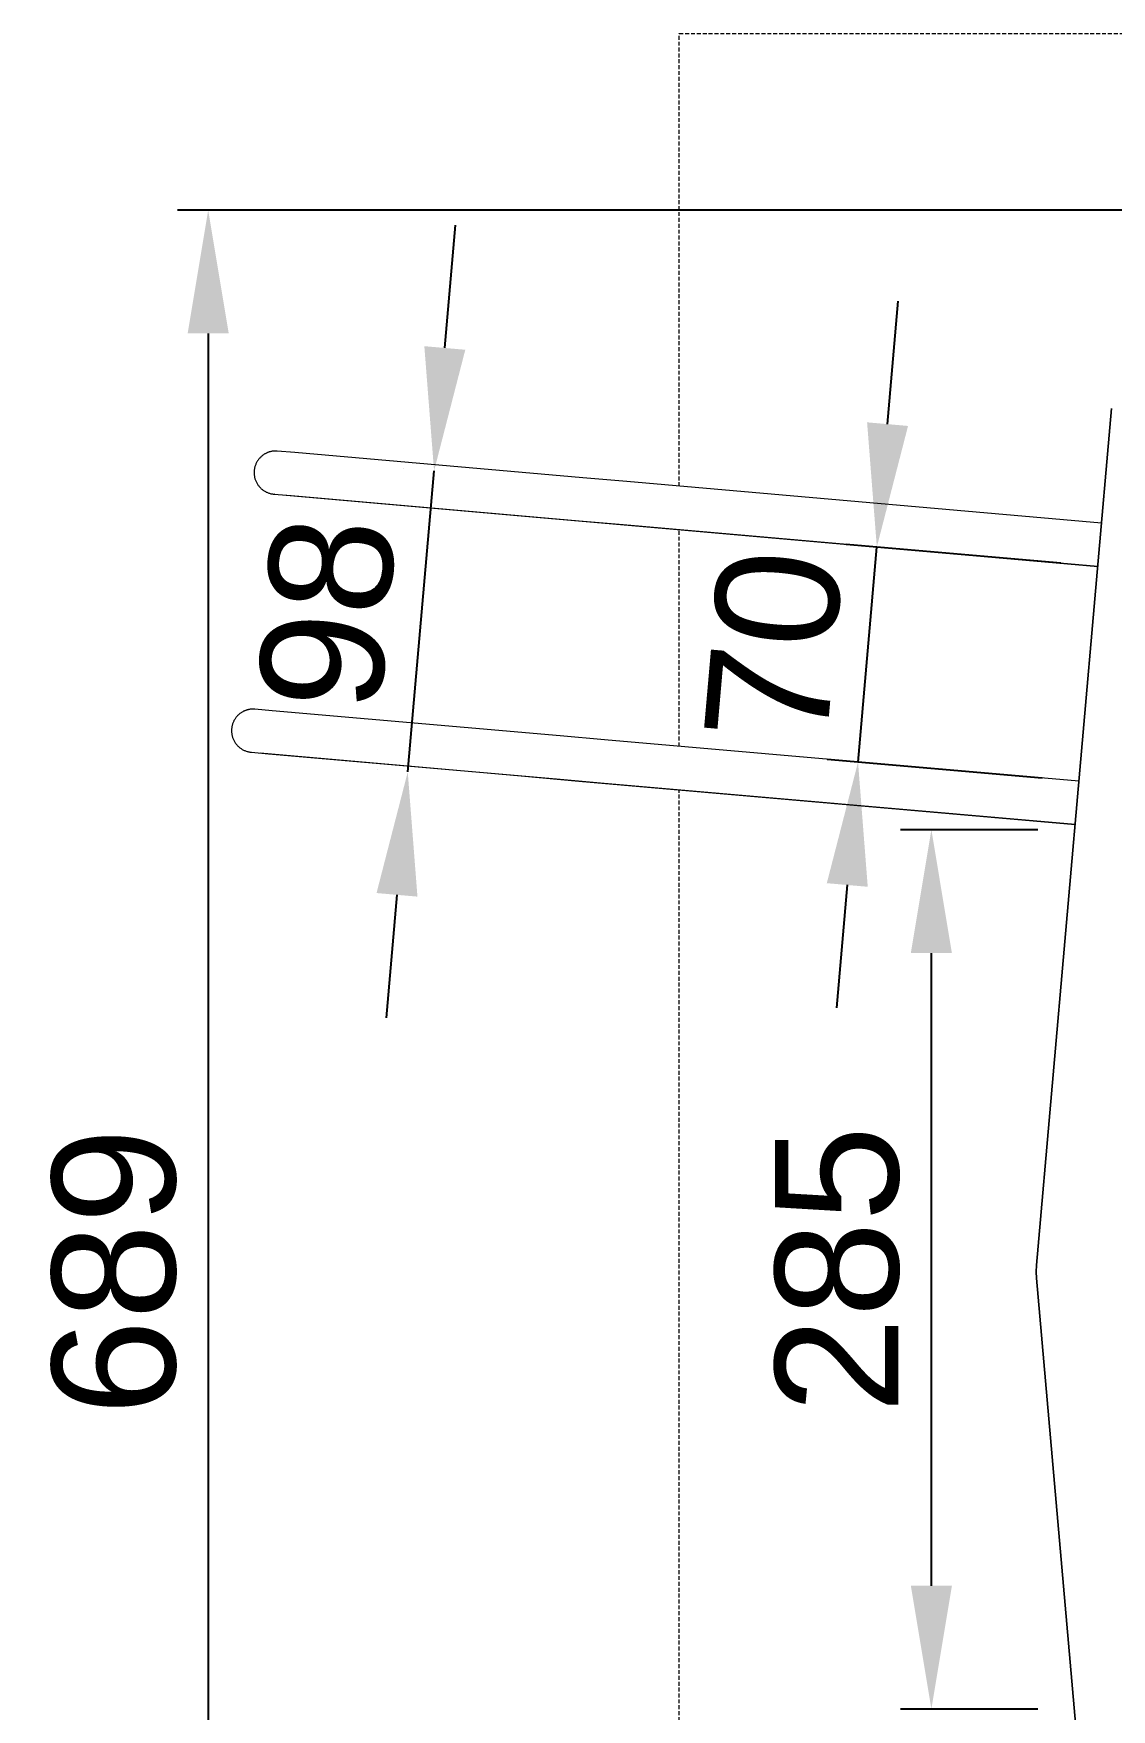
# Model space of a CAD drawing. Header units: millimetres. Extents: x -198 to 5031, y 124 to 3375.
# Drawn here: x -198 to 152, y 1540 to 2084 of the extents above; entities that cross this region are included whole.
import ezdxf

# ---------------------------------------------------------------- set-up
doc = ezdxf.new("R2010")
doc.units = ezdxf.units.MM
doc.linetypes.add('HIDDEN', pattern=[1.905, 1.27, -0.635])
for name, color, linetype, lineweight in [('ZANO_R', 7, 'Continuous', 0), ('ZANO_R_przerywana', 7, 'HIDDEN', 0), ('ZANO_W', 1, 'Continuous', 0)]:
    doc.layers.add(name, color=color, linetype=linetype, lineweight=lineweight)
doc.styles.add('Arial', font='arial.ttf')
doc.styles.get("Standard").update_dxf_attribs({"font": 'ARIALUNI.TTF'})
doc.dimstyles.new('pl i ang', dxfattribs={"dimtxt": 50, "dimasz": 50, "dimexe": 1.25, "dimexo": 0.625, "dimgap": 10, "dimtad": 1, "dimtoh": 1, "dimtxsty": 'Standard', "dimcen": 2.5, "dimclrd": 1, "dimclre": 1, "dimclrt": 1, "dimadec": 0, "dimazin": 0, "dimtfac": 1, "dimtmove": 0, "dimatfit": 3, "dimfxl": 1, "dimarcsym": 1})

# ---------------------------------------------------------------- blocks, each defined once
blk = doc.blocks.new('*D469')
at = {"layer": 'ZANO_W', "color": 1, "lineweight": -2}
for p, q in [((168.44, 2026.35), (-151.54, 2026.35)), ((-141.54, 1986.35), (-141.54, 1377.81)), ((169.69, 1337.81), (-151.54, 1337.81))]:
    blk.add_line(p, q, dxfattribs=at)
at = {"layer": 'ZANO_W', "color": 1}
for points in [[(-134.88, 1986.35), (-148.21, 1986.35), (-141.54, 2026.35)], [(-148.21, 1377.81), (-134.88, 1377.81), (-141.54, 1337.81)]]:
    blk.add_solid(points, dxfattribs=at)
at = {"layer": 'ZANO_W', "color": 1, "insert": (-171.96, 1682.08), "char_height": 40, "attachment_point": 5, "rotation": 90, "style": 'Arial'}
blk.add_mtext('689', dxfattribs=at)
blk = doc.blocks.new('*D470')
at = {"layer": 'ZANO_W', "color": 1, "lineweight": -2}
for p, q in [((78.86, 1956.92), (82.35, 1996.77)), ((135.09, 1911.85), (65.42, 1917.95)), ((69.28, 1847.34), (75.38, 1917.08)), ((128.99, 1842.12), (59.32, 1848.21)), ((65.79, 1807.49), (62.3, 1767.65))]:
    blk.add_line(p, q, dxfattribs=at)
at = {"layer": 'ZANO_W', "color": 1}
for points in [[(72.22, 1957.51), (85.51, 1956.34), (75.38, 1917.08)], [(72.43, 1806.91), (59.15, 1808.08), (69.28, 1847.34)]]:
    blk.add_solid(points, dxfattribs=at)
at = {"layer": 'ZANO_W', "color": 1, "insert": (42.02, 1884.86), "char_height": 40, "attachment_point": 5, "rotation": 85, "style": 'Arial'}
blk.add_mtext('70', dxfattribs=at)
blk = doc.blocks.new('*D471')
at = {"layer": 'ZANO_W', "color": 1, "lineweight": -2}
for p, q in [((-64.78, 1981.62), (-61.29, 2021.47)), ((-78.22, 1942.64), (-78.22, 1942.64)), ((-76.8, 1844.14), (-68.26, 1941.77)), ((-86.77, 1845.02), (-86.77, 1845.02)), ((-80.29, 1804.3), (-83.78, 1764.45))]:
    blk.add_line(p, q, dxfattribs=at)
at = {"layer": 'ZANO_W', "color": 1}
for points in [[(-71.42, 1982.2), (-58.13, 1981.04), (-68.26, 1941.77)], [(-73.65, 1803.72), (-86.93, 1804.88), (-76.8, 1844.14)]]:
    blk.add_solid(points, dxfattribs=at)
at = {"layer": 'ZANO_W', "color": 1, "insert": (-102.84, 1895.61), "char_height": 40, "attachment_point": 5, "rotation": 85, "style": 'Arial'}
blk.add_mtext('98', dxfattribs=at)
blk = doc.blocks.new('*D472')
at = {"layer": 'ZANO_W', "color": 1, "lineweight": -2}
for p, q in [((127.57, 1825.39), (83.08, 1825.39)), ((93.08, 1580.28), (93.08, 1785.39)), ((127.57, 1540.28), (83.08, 1540.28))]:
    blk.add_line(p, q, dxfattribs=at)
at = {"layer": 'ZANO_W', "color": 1}
for points in [[(99.74, 1785.39), (86.41, 1785.39), (93.08, 1825.39)], [(86.41, 1580.28), (99.74, 1580.28), (93.08, 1540.28)]]:
    blk.add_solid(points, dxfattribs=at)
at = {"layer": 'ZANO_W', "color": 1, "insert": (62.65, 1682.83), "char_height": 40, "attachment_point": 5, "rotation": 90, "style": 'Arial'}
blk.add_mtext('285', dxfattribs=at)

msp = doc.modelspace()

# ---------------------------------------------------------------- linework, layer by layer
at = {"layer": 'ZANO_R'}
for p, q in [((151.5, 1961.96), (127.2, 1684.18)), ((127.2, 1684.18), (151.5, 1961.96)), ((127.2, 1684.18), (151.5, 1961.96)), ((-125.11, 1945.59), (-125.25, 1945.41)), ((-124.97, 1945.76), (-125.11, 1945.59)), ((-124.82, 1945.92), (-124.97, 1945.76)), ((-124.67, 1946.09), (-124.82, 1945.92)), ((-124.5, 1946.25), (-124.67, 1946.09)), ((-124.33, 1946.42), (-124.5, 1946.25)), ((-124.14, 1946.58), (-124.33, 1946.42)), ((-123.96, 1946.73), (-124.14, 1946.58)), ((-123.76, 1946.87), (-123.96, 1946.73)), ((-123.57, 1947.01), (-123.76, 1946.87)), ((-123.37, 1947.14), (-123.57, 1947.01)), ((-123.16, 1947.26), (-123.37, 1947.14)), ((-123.02, 1947.34), (-123.16, 1947.26)), ((-122.88, 1947.42), (-123.02, 1947.34)), ((-122.74, 1947.49), (-122.88, 1947.42)), ((-122.6, 1947.55), (-122.74, 1947.49)), ((-122.46, 1947.62), (-122.6, 1947.55)), ((-122.31, 1947.68), (-122.46, 1947.62)), ((-122.16, 1947.74), (-122.31, 1947.68)), ((-122.01, 1947.8), (-122.16, 1947.74)), ((-121.86, 1947.85), (-122.01, 1947.8)), ((-121.71, 1947.9), (-121.86, 1947.85)), ((-121.56, 1947.94), (-121.71, 1947.9)), ((-121.41, 1947.98), (-121.56, 1947.94)), ((-121.26, 1948.02), (-121.41, 1947.98)), ((-121.1, 1948.05), (-121.26, 1948.02)), ((-120.95, 1948.08), (-121.1, 1948.05)), ((-120.79, 1948.11), (-120.95, 1948.08)), ((-120.58, 1948.14), (-120.79, 1948.11)), ((-120.38, 1948.17), (-120.58, 1948.14)), ((-120.17, 1948.19), (-120.38, 1948.17)), ((-119.96, 1948.2), (-120.17, 1948.19)), ((-119.73, 1948.2), (-119.96, 1948.2)), ((-119.56, 1948.2), (-119.73, 1948.2)), ((-119.44, 1948.2), (-119.56, 1948.2)), ((-119.32, 1948.2), (-119.44, 1948.2)), ((-119.14, 1948.19), (-119.32, 1948.2)), ((-113.45, 1947.69), (-119.14, 1948.19)), ((-20.02, 1939.53), (-113.45, 1947.69)), ((-126.64, 1941.57), (-126.65, 1941.33)), ((-126.65, 1941.33), (-126.65, 1941.09)), ((-126.65, 1941.09), (-126.64, 1940.85)), ((-126.63, 1941.82), (-126.64, 1941.57)), ((-126.64, 1940.85), (-126.63, 1940.6)), ((-126.6, 1942.06), (-126.63, 1941.82)), ((-126.63, 1940.6), (-126.6, 1940.37)), ((-126.57, 1942.3), (-126.6, 1942.06)), ((-126.6, 1940.37), (-126.57, 1940.13)), ((-126.53, 1942.54), (-126.57, 1942.3)), ((-126.57, 1940.13), (-126.53, 1939.89)), ((-126.48, 1942.77), (-126.53, 1942.54)), ((-126.42, 1943.01), (-126.48, 1942.77)), ((-126.36, 1943.22), (-126.42, 1943.01)), ((-126.29, 1943.43), (-126.36, 1943.22)), ((-126.21, 1943.64), (-126.29, 1943.43)), ((-126.13, 1943.85), (-126.21, 1943.64)), ((-126.05, 1944.06), (-126.13, 1943.85)), ((-125.95, 1944.26), (-126.05, 1944.06)), ((-125.85, 1944.46), (-125.95, 1944.26)), ((-125.74, 1944.66), (-125.85, 1944.46)), ((-125.63, 1944.85), (-125.74, 1944.66)), ((-125.51, 1945.04), (-125.63, 1944.85)), ((-125.38, 1945.23), (-125.51, 1945.04)), ((-125.25, 1945.41), (-125.38, 1945.23)), ((-126.53, 1939.89), (-126.48, 1939.66)), ((-126.48, 1939.66), (-126.42, 1939.42)), ((-126.42, 1939.42), (-126.36, 1939.19)), ((-126.36, 1939.19), (-126.29, 1938.97)), ((-126.29, 1938.97), (-126.2, 1938.74)), ((-126.2, 1938.74), (-126.12, 1938.52)), ((-126.12, 1938.52), (-126.02, 1938.3)), ((-126.02, 1938.3), (-125.92, 1938.08)), ((-125.92, 1938.08), (-125.81, 1937.87)), ((-125.81, 1937.87), (-125.69, 1937.66)), ((-125.69, 1937.66), (-125.56, 1937.45)), ((-125.56, 1937.45), (-125.43, 1937.25)), ((-125.43, 1937.25), (-125.29, 1937.06)), ((-125.29, 1937.06), (-125.15, 1936.87)), ((-125.15, 1936.87), (-125, 1936.68)), ((-125, 1936.68), (-124.84, 1936.5)), ((-124.84, 1936.5), (-124.67, 1936.33)), ((-124.67, 1936.33), (-124.5, 1936.16)), ((-124.5, 1936.16), (-124.33, 1936)), ((-124.33, 1936), (-124.15, 1935.84)), ((-124.15, 1935.84), (-123.96, 1935.69)), ((-123.96, 1935.69), (-123.77, 1935.54)), ((-123.77, 1935.54), (-123.57, 1935.41)), ((-123.57, 1935.41), (-123.37, 1935.28)), ((-123.37, 1935.28), (-123.17, 1935.15)), ((-123.17, 1935.15), (-122.96, 1935.03)), ((-122.96, 1935.03), (-122.75, 1934.92)), ((-122.75, 1934.92), (-122.53, 1934.82)), ((-122.53, 1934.82), (-122.31, 1934.73)), ((-122.31, 1934.73), (-122.08, 1934.64)), ((-122.08, 1934.64), (-121.86, 1934.56)), ((-5.69, 1938.28), (-20.02, 1939.53)), ((148.25, 1924.81), (-5.69, 1938.28)), ((-121.86, 1934.56), (-121.63, 1934.49)), ((-121.63, 1934.49), (-121.4, 1934.43)), ((-121.4, 1934.43), (-121.17, 1934.37)), ((-121.17, 1934.37), (-120.93, 1934.32)), ((-120.93, 1934.32), (-120.69, 1934.28)), ((-120.69, 1934.28), (-120.46, 1934.25)), ((-120.46, 1934.25), (-120.22, 1934.23)), ((-120.22, 1934.23), (-114.67, 1933.74)), ((-120.06, 1934.22), (-120.09, 1934.22)), ((-120.08, 1934.22), (-120.05, 1934.21)), ((-117.39, 1933.98), (-32.7, 1926.53)), ((-114.67, 1933.74), (-21.24, 1925.58)), ((-32.7, 1926.53), (-13.97, 1924.89)), ((-21.24, 1925.58), (-6.91, 1924.33)), ((-13.97, 1924.89), (147.03, 1910.81)), ((-6.91, 1924.33), (147.03, 1910.86)), ((-129.63, 1864), (-129.78, 1863.94)), ((-129.48, 1864.06), (-129.63, 1864)), ((-129.33, 1864.11), (-129.48, 1864.06)), ((-129.19, 1864.17), (-129.33, 1864.11)), ((-129.03, 1864.21), (-129.19, 1864.17)), ((-128.88, 1864.26), (-129.03, 1864.21)), ((-128.73, 1864.3), (-128.88, 1864.26)), ((-128.58, 1864.34), (-128.73, 1864.3)), ((-128.42, 1864.37), (-128.58, 1864.34)), ((-128.27, 1864.4), (-128.42, 1864.37)), ((-128.11, 1864.43), (-128.27, 1864.4)), ((-127.91, 1864.46), (-128.11, 1864.43)), ((-127.7, 1864.49), (-127.91, 1864.46)), ((-127.49, 1864.51), (-127.7, 1864.49)), ((-127.29, 1864.52), (-127.49, 1864.51)), ((-127.05, 1864.52), (-127.29, 1864.52)), ((-126.88, 1864.52), (-127.05, 1864.52)), ((-126.76, 1864.52), (-126.88, 1864.52)), ((-126.64, 1864.52), (-126.76, 1864.52)), ((-126.46, 1864.51), (-126.64, 1864.52)), ((-120.77, 1864.01), (-126.46, 1864.51)), ((-27.34, 1855.85), (-120.77, 1864.01)), ((-133.89, 1858.62), (-133.92, 1858.38)), ((-133.85, 1858.86), (-133.89, 1858.62)), ((-133.8, 1859.09), (-133.85, 1858.86)), ((-133.74, 1859.33), (-133.8, 1859.09)), ((-133.68, 1859.54), (-133.74, 1859.33)), ((-133.61, 1859.75), (-133.68, 1859.54)), ((-133.54, 1859.96), (-133.61, 1859.75)), ((-133.45, 1860.17), (-133.54, 1859.96)), ((-133.37, 1860.38), (-133.45, 1860.17)), ((-133.27, 1860.58), (-133.37, 1860.38)), ((-133.17, 1860.78), (-133.27, 1860.58)), ((-133.06, 1860.98), (-133.17, 1860.78)), ((-132.95, 1861.17), (-133.06, 1860.98)), ((-132.83, 1861.36), (-132.95, 1861.17)), ((-132.7, 1861.55), (-132.83, 1861.36)), ((-132.57, 1861.73), (-132.7, 1861.55)), ((-132.43, 1861.91), (-132.57, 1861.73)), ((-132.29, 1862.08), (-132.43, 1861.91)), ((-132.14, 1862.24), (-132.29, 1862.08)), ((-131.99, 1862.41), (-132.14, 1862.24)), ((-131.82, 1862.57), (-131.99, 1862.41)), ((-131.65, 1862.74), (-131.82, 1862.57)), ((-131.46, 1862.89), (-131.65, 1862.74)), ((-131.28, 1863.05), (-131.46, 1862.89)), ((-131.09, 1863.19), (-131.28, 1863.05)), ((-130.89, 1863.33), (-131.09, 1863.19)), ((-130.69, 1863.46), (-130.89, 1863.33)), ((-130.48, 1863.58), (-130.69, 1863.46)), ((-130.34, 1863.66), (-130.48, 1863.58)), ((-130.2, 1863.73), (-130.34, 1863.66)), ((-130.06, 1863.81), (-130.2, 1863.73)), ((-129.92, 1863.87), (-130.06, 1863.81)), ((-129.78, 1863.94), (-129.92, 1863.87)), ((-133.96, 1857.89), (-133.97, 1857.65)), ((-133.97, 1857.65), (-133.97, 1857.41)), ((-133.97, 1857.41), (-133.97, 1857.17)), ((-133.97, 1857.17), (-133.95, 1856.92)), ((-133.95, 1858.13), (-133.96, 1857.89)), ((-133.92, 1858.38), (-133.95, 1858.13)), ((-133.95, 1856.92), (-133.92, 1856.69)), ((-133.92, 1856.69), (-133.89, 1856.45)), ((-133.89, 1856.45), (-133.85, 1856.21)), ((-133.85, 1856.21), (-133.8, 1855.98)), ((-133.8, 1855.98), (-133.74, 1855.74)), ((-133.74, 1855.74), (-133.68, 1855.51)), ((-133.68, 1855.51), (-133.61, 1855.29)), ((-133.61, 1855.29), (-133.53, 1855.06)), ((-133.53, 1855.06), (-133.44, 1854.84)), ((-133.44, 1854.84), (-133.34, 1854.62)), ((-133.34, 1854.62), (-133.24, 1854.4)), ((-133.24, 1854.4), (-133.13, 1854.19)), ((-133.13, 1854.19), (-133.01, 1853.98)), ((-133.01, 1853.98), (-132.88, 1853.77)), ((-132.88, 1853.77), (-132.75, 1853.57)), ((-132.75, 1853.57), (-132.61, 1853.38)), ((-132.61, 1853.38), (-132.47, 1853.19)), ((-132.47, 1853.19), (-132.32, 1853)), ((-13.01, 1854.6), (-27.34, 1855.85)), ((140.93, 1841.13), (-13.01, 1854.6)), ((-132.32, 1853), (-132.16, 1852.82)), ((-132.16, 1852.82), (-132, 1852.65)), ((-132, 1852.65), (-131.83, 1852.48)), ((-131.83, 1852.48), (-131.65, 1852.32)), ((-131.65, 1852.32), (-131.47, 1852.16)), ((-131.47, 1852.16), (-131.28, 1852.01)), ((-131.28, 1852.01), (-131.09, 1851.86)), ((-131.09, 1851.86), (-130.89, 1851.73)), ((-130.89, 1851.73), (-130.69, 1851.59)), ((-130.69, 1851.59), (-130.49, 1851.47)), ((-130.49, 1851.47), (-130.28, 1851.35)), ((-130.28, 1851.35), (-130.07, 1851.24)), ((-130.07, 1851.24), (-129.85, 1851.14)), ((-129.85, 1851.14), (-129.63, 1851.05)), ((-129.63, 1851.05), (-129.41, 1850.96)), ((-129.41, 1850.96), (-129.18, 1850.88)), ((-129.18, 1850.88), (-128.95, 1850.81)), ((-128.95, 1850.81), (-128.72, 1850.75)), ((-128.72, 1850.75), (-128.49, 1850.69)), ((-128.49, 1850.69), (-128.25, 1850.64)), ((-128.25, 1850.64), (-128.02, 1850.6)), ((-128.02, 1850.6), (-127.78, 1850.57)), ((-127.78, 1850.57), (-127.54, 1850.55)), ((-127.54, 1850.55), (-121.99, 1850.06)), ((-127.38, 1850.54), (-127.41, 1850.54)), ((-127.4, 1850.53), (-127.37, 1850.53)), ((-124.71, 1850.3), (-40.02, 1842.85)), ((-121.99, 1850.06), (-28.56, 1841.9)), ((-40.02, 1842.85), (-21.29, 1841.21)), ((-28.56, 1841.9), (-14.23, 1840.65)), ((-21.29, 1841.21), (139.71, 1827.13)), ((-14.23, 1840.65), (139.71, 1827.18)), ((127.11, 1682.08), (127.12, 1682.78)), ((127.12, 1682.78), (127.11, 1682.08)), ((127.12, 1682.78), (127.11, 1682.08)), ((127.12, 1681.39), (127.11, 1682.08)), ((127.11, 1682.08), (127.12, 1681.39)), ((127.11, 1682.08), (127.12, 1681.39)), ((127.12, 1682.78), (127.15, 1683.48)), ((127.15, 1683.48), (127.12, 1682.78)), ((127.15, 1683.48), (127.12, 1682.78)), ((127.15, 1680.69), (127.12, 1681.39)), ((127.12, 1681.39), (127.15, 1680.69)), ((127.12, 1681.39), (127.15, 1680.69)), ((127.15, 1683.48), (127.2, 1684.18)), ((127.2, 1684.18), (127.15, 1683.48)), ((127.2, 1684.18), (127.15, 1683.48)), ((127.2, 1679.99), (127.15, 1680.69)), ((127.15, 1680.69), (127.2, 1679.99)), ((127.15, 1680.69), (127.2, 1679.99)), ((127.2, 1679.99), (151.5, 1402.21)), ((151.5, 1402.21), (127.2, 1679.99)), ((151.5, 1402.21), (127.2, 1679.99))]:
    msp.add_line(p, q, dxfattribs=at)
at = {"layer": 'ZANO_R_przerywana'}
for p, q in [((11.29, 2083.58), (361.29, 2083.58)), ((11.29, 1936.79), (11.29, 2083.58)), ((11.29, 1852.47), (11.29, 1922.68)), ((11.29, 1528.81), (11.29, 1838.36))]:
    msp.add_line(p, q, dxfattribs=at)

# ---------------------------------------------------------------- dimensions: what is measured, and where the dimension line sits
at = {"layer": 'ZANO_W'}
for base, p1, p2, picture, middle in [((-141.54, 1337.81), (178.44, 2026.35), (179.69, 1337.81), '*D469', (-171.96, 1682.08)), ((93.08, 1825.39), (137.57, 1540.28), (137.57, 1825.39), '*D472', (62.65, 1682.83))]:
    dim = msp.add_linear_dim(base=base, p1=p1, p2=p2, angle=90, dimstyle='pl i ang', override={"dimtxt": 40, "dimasz": 40, "dimexe": 10, "dimexo": 10, "dimtoh": 0, "dimdec": 0, "dimtxsty": 'Arial', "dimtdec": 0, "dimtmove": 1}, dxfattribs=at)
    dim.commit()
    dim.dimension.update_dxf_attribs({"geometry": picture, "text_midpoint": middle})
dim = msp.add_aligned_dim(p1=(-76.8, 1844.14), p2=(-68.26, 1941.77), distance=0, dimstyle='pl i ang', override={"dimtxt": 40, "dimasz": 40, "dimexe": 10, "dimexo": 10, "dimtoh": 0, "dimdec": 0, "dimtxsty": 'Arial', "dimtdec": 0, "dimtmove": 1}, dxfattribs=at)
dim.commit()
dim.dimension.update_dxf_attribs({"geometry": '*D471', "text_midpoint": (-102.84, 1895.61)})
dim = msp.add_linear_dim(base=(75.38, 1917.08), p1=(138.96, 1841.25), p2=(145.06, 1910.98), angle=85, dimstyle='pl i ang', override={"dimtxt": 40, "dimasz": 40, "dimexe": 10, "dimexo": 10, "dimtoh": 0, "dimdec": 0, "dimtxsty": 'Arial', "dimtdec": 0, "dimtmove": 1}, dxfattribs=at)
dim.commit()
dim.dimension.update_dxf_attribs({"geometry": '*D470', "text_midpoint": (72.33, 1882.21), "dimtype": 161})

doc.saveas('drawing.dxf')
